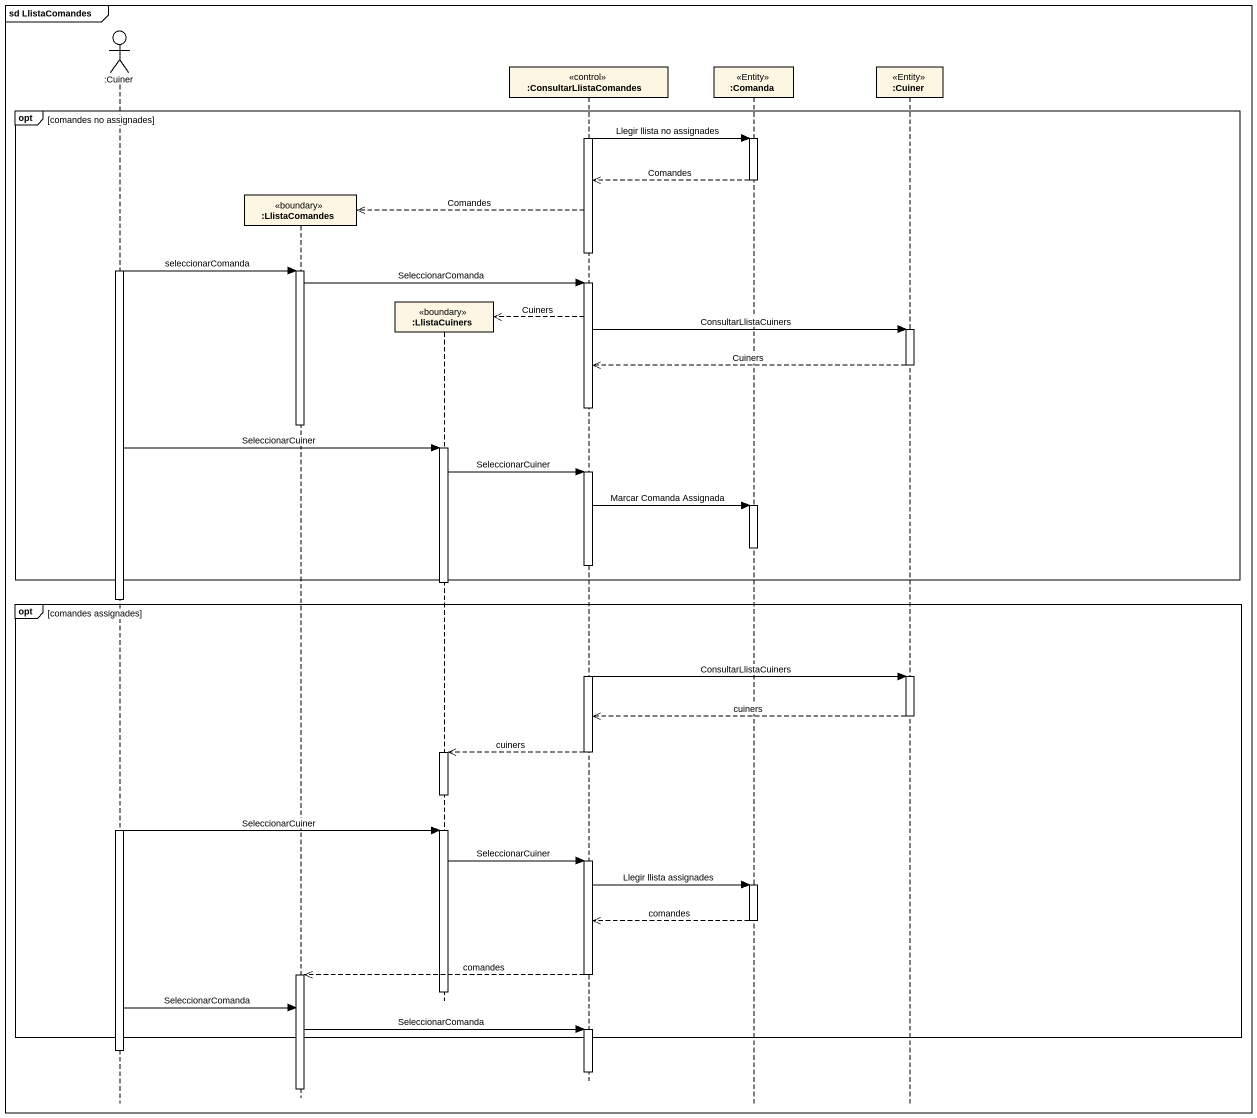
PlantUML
@startuml
mainframe sd LlistaComandes
hide footbox
actor ":Cuiner" as Cuiner
participant ":LlistaComandes" as LlistaComandes <<boundary>>
participant ":LlistaCuiners" as LlistaCuiners <<boundary>>
participant ":ConsultarLlistaComandes" as ConsultarLlistaComandes <<control>>
participant ":Comanda" as Comanda <<Entity>>
participant ":Cuiner" as Cuiner_2 <<Entity>>

opt comandes no assignades
  activate ConsultarLlistaComandes
  ConsultarLlistaComandes -> Comanda : Llegir llista no assignades
  activate Comanda
  Comanda -->> ConsultarLlistaComandes : Comandes
  deactivate Comanda
  ConsultarLlistaComandes -->> LlistaComandes ** : Comandes
  deactivate ConsultarLlistaComandes
  activate Cuiner
  Cuiner -> LlistaComandes : seleccionarComanda
  activate LlistaComandes
  LlistaComandes -> ConsultarLlistaComandes : SeleccionarComanda
  activate ConsultarLlistaComandes
  ConsultarLlistaComandes -->> LlistaCuiners ** : Cuiners
  ConsultarLlistaComandes -> Cuiner_2 : ConsultarLlistaCuiners
  activate Cuiner_2
  Cuiner_2 -->> ConsultarLlistaComandes : Cuiners
  deactivate Cuiner_2
  deactivate ConsultarLlistaComandes
  deactivate LlistaComandes
  Cuiner -> LlistaCuiners : SeleccionarCuiner
  activate LlistaCuiners
  LlistaCuiners -> ConsultarLlistaComandes : SeleccionarCuiner
  activate ConsultarLlistaComandes
  ConsultarLlistaComandes -> Comanda : Marcar Comanda Assignada
  activate Comanda
  deactivate Comanda
end
deactivate LlistaCuiners
deactivate Cuiner
opt comandes assignades
  ConsultarLlistaComandes -> Cuiner_2 : ConsultarLlistaCuiners
  activate Cuiner_2
  Cuiner_2 -->> ConsultarLlistaComandes : cuiners
  deactivate Cuiner_2
  ConsultarLlistaComandes -->> LlistaCuiners : cuiners
  deactivate ConsultarLlistaComandes
  activate LlistaCuiners
  deactivate LlistaCuiners
  activate Cuiner
  Cuiner -> LlistaCuiners : SeleccionarCuiner
  activate LlistaCuiners
  LlistaCuiners -> ConsultarLlistaComandes : SeleccionarCuiner
  activate ConsultarLlistaComandes
  ConsultarLlistaComandes -> Comanda : Llegir llista assignades
  activate Comanda
  Comanda -->> ConsultarLlistaComandes : comandes
  deactivate Comanda
  ConsultarLlistaComandes -->> LlistaComandes : comandes
  deactivate ConsultarLlistaComandes
  activate LlistaComandes
  deactivate LlistaCuiners
  Cuiner -> LlistaComandes : SeleccionarComanda
  LlistaComandes -> ConsultarLlistaComandes : SeleccionarComanda
  activate ConsultarLlistaComandes
end
deactivate Cuiner
deactivate ConsultarLlistaComandes
deactivate LlistaComandes
@enduml
